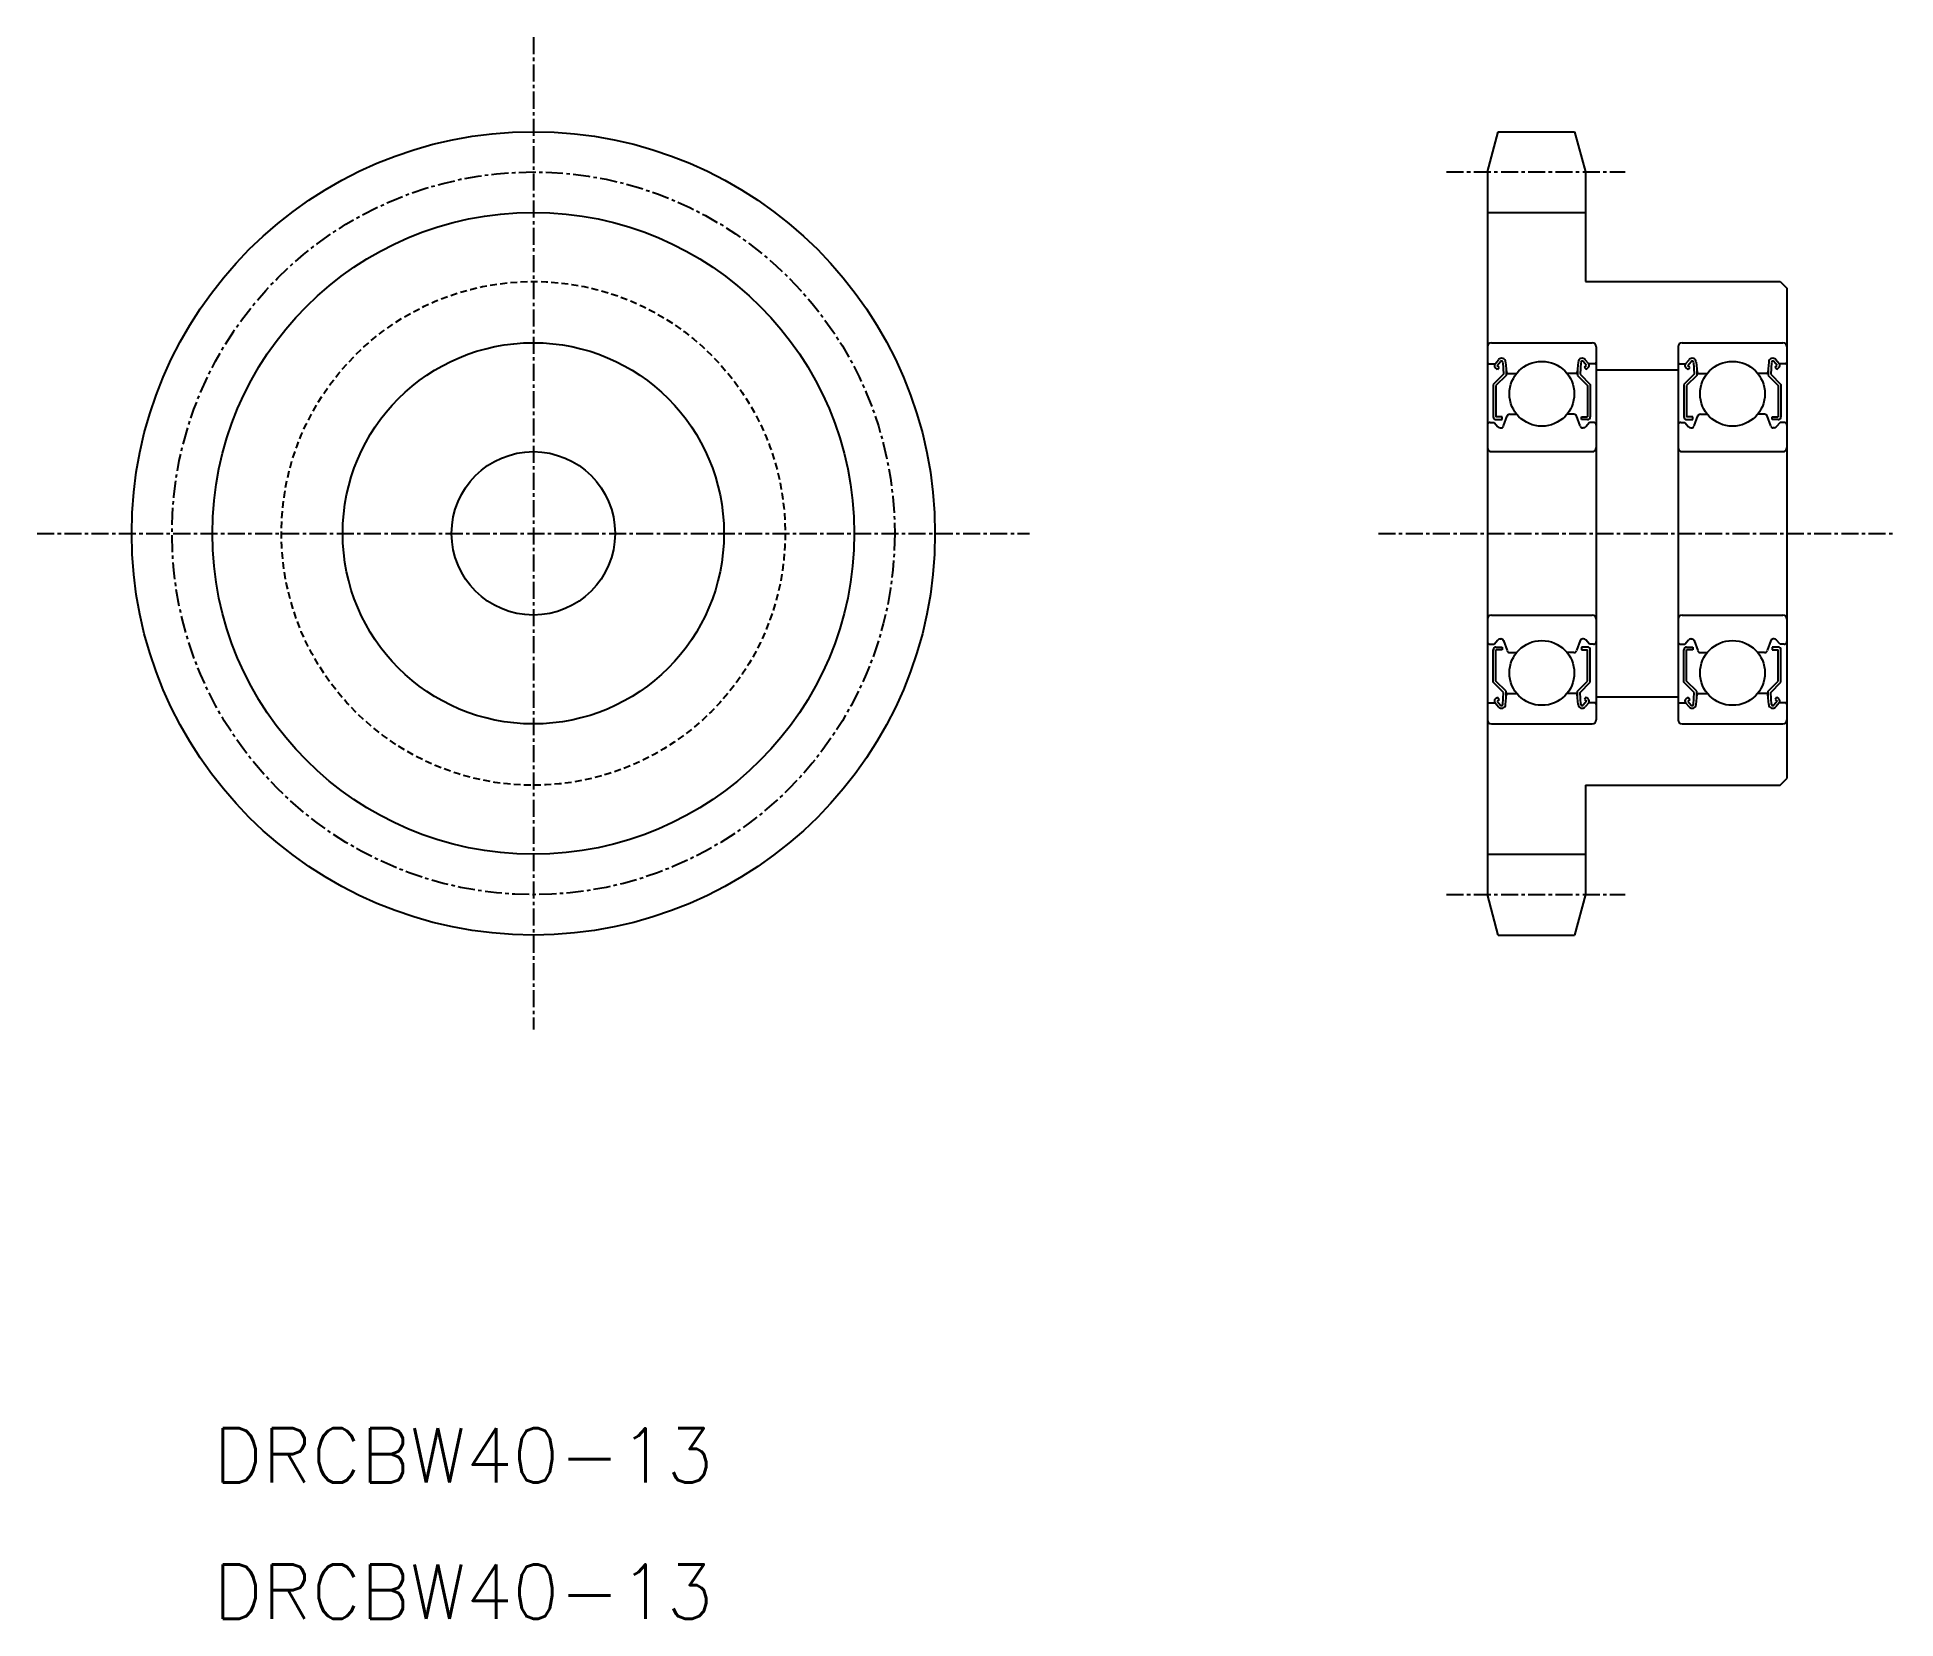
# Model space of a CAD drawing. Extents: x 0 to 137, y 0 to 116.
import ezdxf

# ---------------------------------------------------------------- set-up
doc = ezdxf.new("R2010")
doc.units = 0
doc.linetypes.add('CENTER', pattern=[2, 1.25, -0.25, 0.25, -0.25])
doc.linetypes.add('DASHED', pattern=[0.75, 0.5, -0.25])
doc.layers.get('0').update_dxf_attribs({"linetype": 'CONTINUOUS'})
doc.layers.add('CENTER', color=1, linetype='CENTER')
doc.styles.get("Standard").update_dxf_attribs({"font": 'txt', "bigfont": 'BIGFONT'})

msp = doc.modelspace()

# ---------------------------------------------------------------- linework, layer by layer
at = {"color": 7, "linetype": 'CONTINUOUS'}
for p, q in [((106.51, 106.26), (107.3, 109.22)), ((107.3, 109.22), (112.91, 109.22)), ((112.91, 109.22), (113.71, 106.26)), ((106.51, 106.26), (106.51, 53.19)), ((113.71, 106.26), (113.71, 98.22)), ((106.51, 103.29), (113.71, 103.29)), ((113.71, 98.22), (128.01, 98.22)), ((128.01, 98.22), (128.51, 97.72)), ((128.51, 97.72), (128.51, 61.72)), ((106.51, 93.42), (106.51, 66.02)), ((106.81, 93.72), (114.21, 93.72)), ((114.51, 93.42), (114.51, 66.02)), ((120.51, 93.42), (120.51, 66.02)), ((120.81, 93.72), (128.21, 93.72)), ((128.51, 93.42), (128.51, 66.02)), ((106.61, 92.17), (107.07, 92.17)), ((107.07, 92.17), (107.32, 92.47)), ((107.25, 91.76), (107.09, 91.89)), ((107.22, 92.05), (107.47, 92.34)), ((107.37, 91.92), (107.22, 92.05)), ((107.25, 91.76), (107.37, 91.92)), ((107.65, 92.28), (107.69, 91.41)), ((107.85, 92.3), (107.91, 91.57)), ((107.89, 91.79), (107.89, 91.32)), ((108.01, 91.47), (108.66, 91.47)), ((113, 91.47), (112.36, 91.47)), ((113.17, 92.3), (113.1, 91.57)), ((113.12, 91.79), (113.12, 91.32)), ((113.37, 92.28), (113.32, 91.41)), ((113.79, 92.05), (113.54, 92.34)), ((113.64, 91.92), (113.79, 92.05)), ((113.77, 91.76), (113.64, 91.92)), ((113.95, 92.17), (113.7, 92.47)), ((113.77, 91.76), (113.92, 91.89)), ((114.41, 92.17), (113.95, 92.17)), ((114.51, 91.72), (120.51, 91.72)), ((120.61, 92.17), (121.07, 92.17)), ((121.07, 92.17), (121.32, 92.47)), ((121.25, 91.76), (121.09, 91.89)), ((121.22, 92.05), (121.47, 92.34)), ((121.37, 91.92), (121.22, 92.05)), ((121.25, 91.76), (121.37, 91.92)), ((121.65, 92.28), (121.69, 91.41)), ((121.85, 92.3), (121.91, 91.57)), ((121.89, 91.79), (121.89, 91.32)), ((122.01, 91.47), (122.66, 91.47)), ((127, 91.47), (126.36, 91.47)), ((127.17, 92.3), (127.1, 91.57)), ((127.12, 91.79), (127.12, 91.32)), ((127.37, 92.28), (127.32, 91.41)), ((127.79, 92.05), (127.54, 92.34)), ((127.64, 91.92), (127.79, 92.05)), ((127.77, 91.76), (127.64, 91.92)), ((127.95, 92.17), (127.7, 92.47)), ((127.77, 91.76), (127.92, 91.89)), ((128.41, 92.17), (127.95, 92.17)), ((107.69, 91.41), (106.94, 90.66)), ((106.94, 90.66), (106.94, 88.27)), ((107.89, 91.32), (107.14, 90.57)), ((107.14, 90.57), (107.14, 88.27)), ((113.12, 91.32), (113.87, 90.57)), ((113.32, 91.41), (114.07, 90.66)), ((113.87, 90.57), (113.87, 88.27)), ((114.07, 90.66), (114.07, 88.27)), ((121.69, 91.41), (120.94, 90.66)), ((120.94, 90.66), (120.94, 88.27)), ((121.89, 91.32), (121.14, 90.57)), ((121.14, 90.57), (121.14, 88.27)), ((127.12, 91.32), (127.87, 90.57)), ((127.32, 91.41), (128.07, 90.66)), ((127.87, 90.57), (127.87, 88.27)), ((128.07, 90.66), (128.07, 88.27)), ((106.71, 87.87), (107.01, 87.87)), ((107.01, 87.87), (107.28, 87.55)), ((107.59, 88.27), (107.14, 88.27)), ((107.14, 88.07), (107.59, 88.07)), ((107.44, 87.47), (107.5, 87.47)), ((107.59, 88.07), (107.59, 88.27)), ((107.69, 87.61), (107.96, 88.34)), ((108.15, 88.47), (108.66, 88.47)), ((112.87, 88.47), (112.36, 88.47)), ((113.33, 87.61), (113.06, 88.34)), ((113.42, 88.27), (113.87, 88.27)), ((113.42, 88.07), (113.42, 88.27)), ((113.87, 88.07), (113.42, 88.07)), ((113.58, 87.47), (113.51, 87.47)), ((114.01, 87.87), (113.73, 87.55)), ((114.31, 87.87), (114.01, 87.87)), ((120.71, 87.87), (121.01, 87.87)), ((121.01, 87.87), (121.28, 87.55)), ((121.59, 88.27), (121.14, 88.27)), ((121.14, 88.07), (121.59, 88.07)), ((121.44, 87.47), (121.5, 87.47)), ((121.59, 88.07), (121.59, 88.27)), ((121.69, 87.61), (121.96, 88.34)), ((122.15, 88.47), (122.66, 88.47)), ((126.87, 88.47), (126.36, 88.47)), ((127.33, 87.61), (127.06, 88.34)), ((127.42, 88.27), (127.87, 88.27)), ((127.42, 88.07), (127.42, 88.27)), ((127.87, 88.07), (127.42, 88.07)), ((127.58, 87.47), (127.51, 87.47)), ((128.01, 87.87), (127.73, 87.55)), ((128.31, 87.87), (128.01, 87.87)), ((128.51, 88.72), (128.51, 88.72)), ((106.81, 85.72), (114.21, 85.72)), ((120.81, 85.72), (128.21, 85.72)), ((128.51, 79.72), (128.51, 79.72)), ((106.81, 73.72), (114.21, 73.72)), ((120.81, 73.72), (128.21, 73.72)), ((106.71, 71.57), (107.01, 71.57)), ((106.94, 68.79), (106.94, 71.17)), ((107.01, 71.57), (107.28, 71.9)), ((107.14, 71.37), (107.59, 71.37)), ((107.14, 68.87), (107.14, 71.17)), ((107.59, 71.17), (107.14, 71.17)), ((107.44, 71.97), (107.5, 71.97)), ((107.59, 71.37), (107.59, 71.17)), ((107.69, 71.84), (107.96, 71.11)), ((113.33, 71.84), (113.06, 71.11)), ((113.42, 71.37), (113.42, 71.17)), ((113.87, 71.37), (113.42, 71.37)), ((113.42, 71.17), (113.87, 71.17)), ((113.58, 71.97), (113.51, 71.97)), ((114.01, 71.57), (113.73, 71.9)), ((113.87, 68.87), (113.87, 71.17)), ((114.31, 71.57), (114.01, 71.57)), ((114.07, 68.79), (114.07, 71.17)), ((120.71, 71.57), (121.01, 71.57)), ((120.94, 68.79), (120.94, 71.17)), ((121.01, 71.57), (121.28, 71.9)), ((121.14, 71.37), (121.59, 71.37)), ((121.14, 68.87), (121.14, 71.17)), ((121.59, 71.17), (121.14, 71.17)), ((121.44, 71.97), (121.5, 71.97)), ((121.59, 71.37), (121.59, 71.17)), ((121.69, 71.84), (121.96, 71.11)), ((127.33, 71.84), (127.06, 71.11)), ((127.42, 71.37), (127.42, 71.17)), ((127.87, 71.37), (127.42, 71.37)), ((127.42, 71.17), (127.87, 71.17)), ((127.58, 71.97), (127.51, 71.97)), ((128.01, 71.57), (127.73, 71.9)), ((127.87, 68.87), (127.87, 71.17)), ((128.31, 71.57), (128.01, 71.57)), ((128.07, 68.79), (128.07, 71.17)), ((108.15, 70.97), (108.66, 70.97)), ((108.27, 70.97), (108.27, 70.97)), ((108.4, 70.97), (108.4, 70.97)), ((112.87, 70.97), (112.36, 70.97)), ((122.15, 70.97), (122.66, 70.97)), ((122.27, 70.97), (122.27, 70.97)), ((122.4, 70.97), (122.4, 70.97)), ((126.87, 70.97), (126.36, 70.97)), ((107.69, 68.04), (106.94, 68.79)), ((107.89, 68.12), (107.14, 68.87)), ((113.12, 68.12), (113.87, 68.87)), ((113.32, 68.04), (114.07, 68.79)), ((121.69, 68.04), (120.94, 68.79)), ((121.89, 68.12), (121.14, 68.87)), ((127.12, 68.12), (127.87, 68.87)), ((127.32, 68.04), (128.07, 68.79)), ((106.61, 67.27), (107.07, 67.27)), ((107.07, 67.27), (107.32, 66.98)), ((107.25, 67.68), (107.09, 67.56)), ((107.37, 67.53), (107.22, 67.4)), ((107.22, 67.4), (107.47, 67.1)), ((107.25, 67.68), (107.37, 67.53)), ((107.65, 67.16), (107.69, 68.04)), ((107.85, 67.14), (107.91, 67.88)), ((107.89, 67.65), (107.89, 68.12)), ((108.01, 67.97), (108.66, 67.97)), ((113, 67.97), (112.36, 67.97)), ((113.17, 67.14), (113.1, 67.88)), ((113.12, 67.65), (113.12, 68.12)), ((113.37, 67.16), (113.32, 68.04)), ((113.79, 67.4), (113.54, 67.1)), ((113.77, 67.68), (113.64, 67.53)), ((113.64, 67.53), (113.79, 67.4)), ((113.95, 67.27), (113.7, 66.98)), ((113.77, 67.68), (113.92, 67.56)), ((114.41, 67.27), (113.95, 67.27)), ((114.51, 67.72), (120.51, 67.72)), ((120.61, 67.27), (121.07, 67.27)), ((121.07, 67.27), (121.32, 66.98)), ((121.25, 67.68), (121.09, 67.56)), ((121.37, 67.53), (121.22, 67.4)), ((121.22, 67.4), (121.47, 67.1)), ((121.25, 67.68), (121.37, 67.53)), ((121.65, 67.16), (121.69, 68.04)), ((121.85, 67.14), (121.91, 67.88)), ((121.89, 67.65), (121.89, 68.12)), ((122.01, 67.97), (122.66, 67.97)), ((127, 67.97), (126.36, 67.97)), ((127.17, 67.14), (127.1, 67.88)), ((127.12, 67.65), (127.12, 68.12)), ((127.37, 67.16), (127.32, 68.04)), ((127.79, 67.4), (127.54, 67.1)), ((127.77, 67.68), (127.64, 67.53)), ((127.64, 67.53), (127.79, 67.4)), ((127.95, 67.27), (127.7, 66.98)), ((127.77, 67.68), (127.92, 67.56)), ((128.41, 67.27), (127.95, 67.27)), ((106.81, 65.72), (114.21, 65.72)), ((120.81, 65.72), (128.21, 65.72)), ((128.01, 61.22), (128.51, 61.72)), ((113.71, 61.22), (113.71, 53.19)), ((113.71, 61.22), (128.01, 61.22)), ((106.51, 56.15), (113.71, 56.15)), ((107.3, 50.22), (106.51, 53.19)), ((113.71, 53.19), (112.91, 50.22)), ((107.3, 50.22), (112.91, 50.22))]:
    msp.add_line(p, q, dxfattribs=at)
for centre, radius in [((36.44, 79.72), 29.5), ((36.44, 79.72), 14), ((110.51, 89.97), 2.38), ((124.51, 89.97), 2.38), ((36.44, 79.72), 6), ((110.51, 69.47), 2.38), ((124.51, 69.47), 2.38)]:
    msp.add_circle(centre, radius, dxfattribs=at)
at = {"color": 3, "linetype": 'CONTINUOUS'}
msp.add_circle((36.44, 79.72), 23.57, dxfattribs=at)
at = {"color": 3, "linetype": 'DASHED'}
msp.add_circle((36.44, 79.72), 18.5, dxfattribs=at)
at = {"color": 7, "linetype": 'CONTINUOUS'}
for centre, radius, start, end in [((106.81, 93.42), 0.3, 90, 180), ((114.21, 93.42), 0.3, 0, 90), ((120.81, 93.42), 0.3, 90, 180), ((128.21, 93.42), 0.3, 0, 90), ((106.61, 92.27), 0.1, 180, 270), ((107.22, 92.05), 0.2, 140.002, 230.0863), ((107.55, 92.28), 0.3, 4.9968, 140.002), ((107.55, 92.28), 0.1, 2.8198, 140.0022), ((108.01, 91.57), 0.1, 184.9968, 269.9991), ((113, 91.57), 0.1, 270.0009, 355.0032), ((113.47, 92.28), 0.3, 39.998, 175.0032), ((113.47, 92.28), 0.1, 39.9978, 177.1802), ((113.79, 92.05), 0.2, 309.9137, 39.998), ((114.41, 92.27), 0.1, 270, 0), ((120.61, 92.27), 0.1, 180, 270), ((121.22, 92.05), 0.2, 140.002, 230.0863), ((121.55, 92.28), 0.3, 4.9968, 140.002), ((121.55, 92.28), 0.1, 2.8198, 140.0022), ((122.01, 91.57), 0.1, 184.9968, 269.9991), ((127, 91.57), 0.1, 270.0009, 355.0032), ((127.47, 92.28), 0.3, 39.998, 175.0032), ((127.47, 92.28), 0.1, 39.9978, 177.1802), ((127.79, 92.05), 0.2, 309.9137, 39.998), ((128.41, 92.27), 0.1, 270, 0), ((106.71, 87.67), 0.2, 90, 180), ((107.14, 88.27), 0.2, 180, 270), ((107.44, 87.67), 0.2, 219.9952, 270), ((107.5, 87.67), 0.2, 270, 339.9916), ((108.15, 88.27), 0.2, 90, 159.9916), ((112.87, 88.27), 0.2, 20.0084, 90), ((113.51, 87.67), 0.2, 200.0084, 270), ((113.58, 87.67), 0.2, 270, 320.0048), ((113.87, 88.27), 0.2, 270, 0), ((114.31, 87.67), 0.2, 0, 90), ((120.71, 87.67), 0.2, 90, 180), ((121.14, 88.27), 0.2, 180, 270), ((121.44, 87.67), 0.2, 219.9952, 270), ((121.5, 87.67), 0.2, 270, 339.9916), ((122.15, 88.27), 0.2, 90, 159.9916), ((126.87, 88.27), 0.2, 20.0084, 90), ((127.51, 87.67), 0.2, 200.0084, 270), ((127.58, 87.67), 0.2, 270, 320.0048), ((127.87, 88.27), 0.2, 270, 0), ((128.31, 87.67), 0.2, 0, 90), ((106.81, 86.02), 0.3, 180, 270), ((114.21, 86.02), 0.3, 270, 0), ((120.81, 86.02), 0.3, 180, 270), ((128.21, 86.02), 0.3, 270, 0), ((106.81, 73.42), 0.3, 90, 180), ((114.21, 73.42), 0.3, 0, 90), ((120.81, 73.42), 0.3, 90, 180), ((128.21, 73.42), 0.3, 0, 90), ((106.71, 71.77), 0.2, 180, 270), ((107.14, 71.17), 0.2, 90, 180), ((107.44, 71.77), 0.2, 90, 140.0048), ((107.5, 71.77), 0.2, 20.0084, 90), ((108.15, 71.17), 0.2, 200.0084, 270), ((112.87, 71.17), 0.2, 270, 339.9916), ((113.51, 71.77), 0.2, 90, 159.9916), ((113.58, 71.77), 0.2, 39.9952, 90), ((113.87, 71.17), 0.2, 0, 90), ((114.31, 71.77), 0.2, 270, 0), ((120.71, 71.77), 0.2, 180, 270), ((121.14, 71.17), 0.2, 90, 180), ((121.44, 71.77), 0.2, 90, 140.0048), ((121.5, 71.77), 0.2, 20.0084, 90), ((122.15, 71.17), 0.2, 200.0084, 270), ((126.87, 71.17), 0.2, 270, 339.9916), ((127.51, 71.77), 0.2, 90, 159.9916), ((127.58, 71.77), 0.2, 39.9952, 90), ((127.87, 71.17), 0.2, 0, 90), ((128.31, 71.77), 0.2, 270, 0), ((106.61, 67.17), 0.1, 90, 180), ((107.22, 67.4), 0.2, 129.9137, 219.998), ((107.55, 67.17), 0.3, 219.998, 355.0032), ((107.55, 67.17), 0.1, 219.9978, 357.1802), ((108.01, 67.87), 0.1, 90.0009, 175.0032), ((113, 67.87), 0.1, 4.9968, 89.9991), ((113.47, 67.17), 0.3, 184.9968, 320.002), ((113.47, 67.17), 0.1, 182.8198, 320.0022), ((113.79, 67.4), 0.2, 320.002, 50.0863), ((114.41, 67.17), 0.1, 0, 90), ((120.61, 67.17), 0.1, 90, 180), ((121.22, 67.4), 0.2, 129.9137, 219.998), ((121.55, 67.17), 0.3, 219.998, 355.0032), ((121.55, 67.17), 0.1, 219.9978, 357.1802), ((122.01, 67.87), 0.1, 90.0009, 175.0032), ((127, 67.87), 0.1, 4.9968, 89.9991), ((127.47, 67.17), 0.3, 184.9968, 320.002), ((127.47, 67.17), 0.1, 182.8198, 320.0022), ((127.79, 67.4), 0.2, 320.002, 50.0863), ((128.41, 67.17), 0.1, 0, 90), ((106.81, 66.02), 0.3, 180, 270), ((114.21, 66.02), 0.3, 270, 0), ((120.81, 66.02), 0.3, 180, 270), ((128.21, 66.02), 0.3, 270, 0)]:
    msp.add_arc(centre, radius, start, end, dxfattribs=at)
at = {"layer": 'CENTER', "color": 1, "linetype": 'CENTER'}
for p, q in [((36.44, 116.16), (36.44, 43.29)), ((103.51, 106.26), (116.62, 106.26)), ((0, 79.72), (72.87, 79.72)), ((98.51, 79.72), (136.51, 79.72)), ((103.51, 53.19), (116.62, 53.19))]:
    msp.add_line(p, q, dxfattribs=at)
msp.add_circle((36.44, 79.72), 26.54, dxfattribs=at)

# ---------------------------------------------------------------- texts
at = {"color": 7, "linetype": 'CONTINUOUS'}
for p in [(12.96, 10), (12.96, 0)]:
    msp.add_text('DRCBW40-13', height=4, dxfattribs=at).set_placement(p)

doc.saveas('drawing.dxf')
